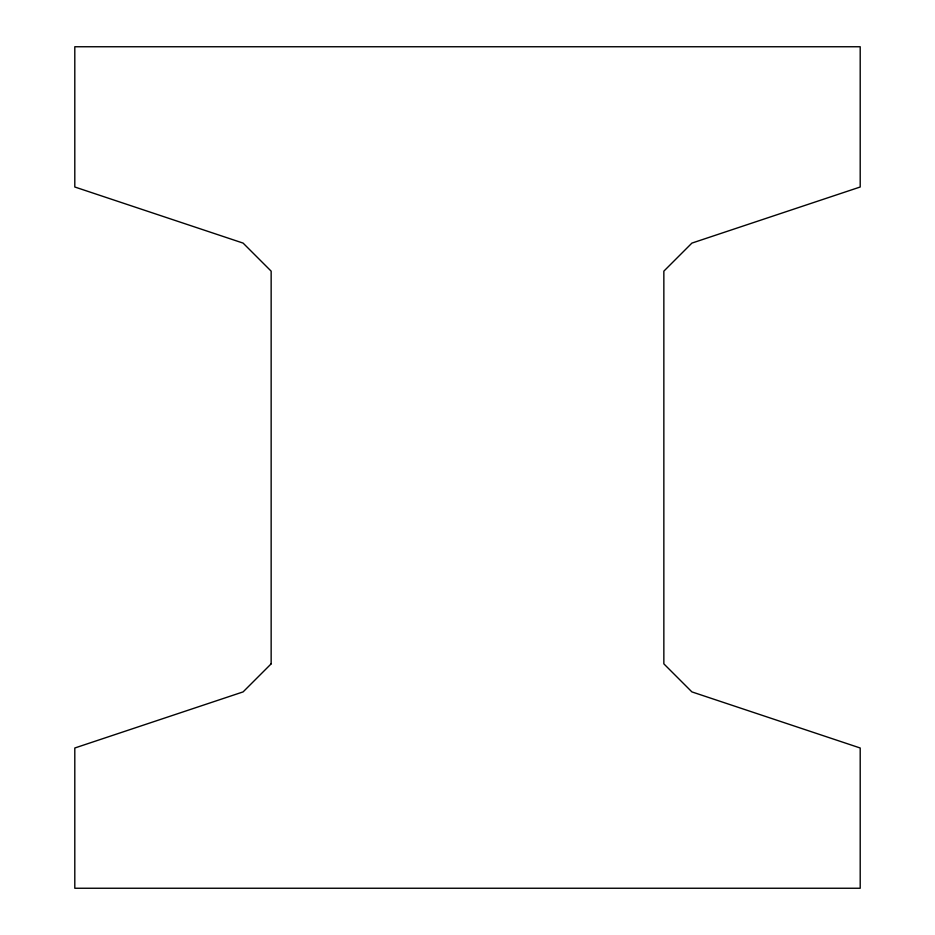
<?xml version="1.0" encoding="UTF-8"?>
<svg xmlns="http://www.w3.org/2000/svg" width="935" height="935" viewBox="0 0 935 935"><rect width="100%" height="100%" fill="white"/><g stroke="black" fill="none" stroke-linecap="round" stroke-linejoin="round"><path stroke-width="1.4" d="M271.15 663.85L243.1 691.9L74.8 748L74.8 888.25L860.2 888.25L860.2 748L691.9 691.9L663.85 663.85L663.85 271.15L691.9 243.1L860.2 187L860.2 46.75L74.8 46.75L74.8 187L243.1 243.1L271.15 271.15L271.15 663.85"/></g></svg>
